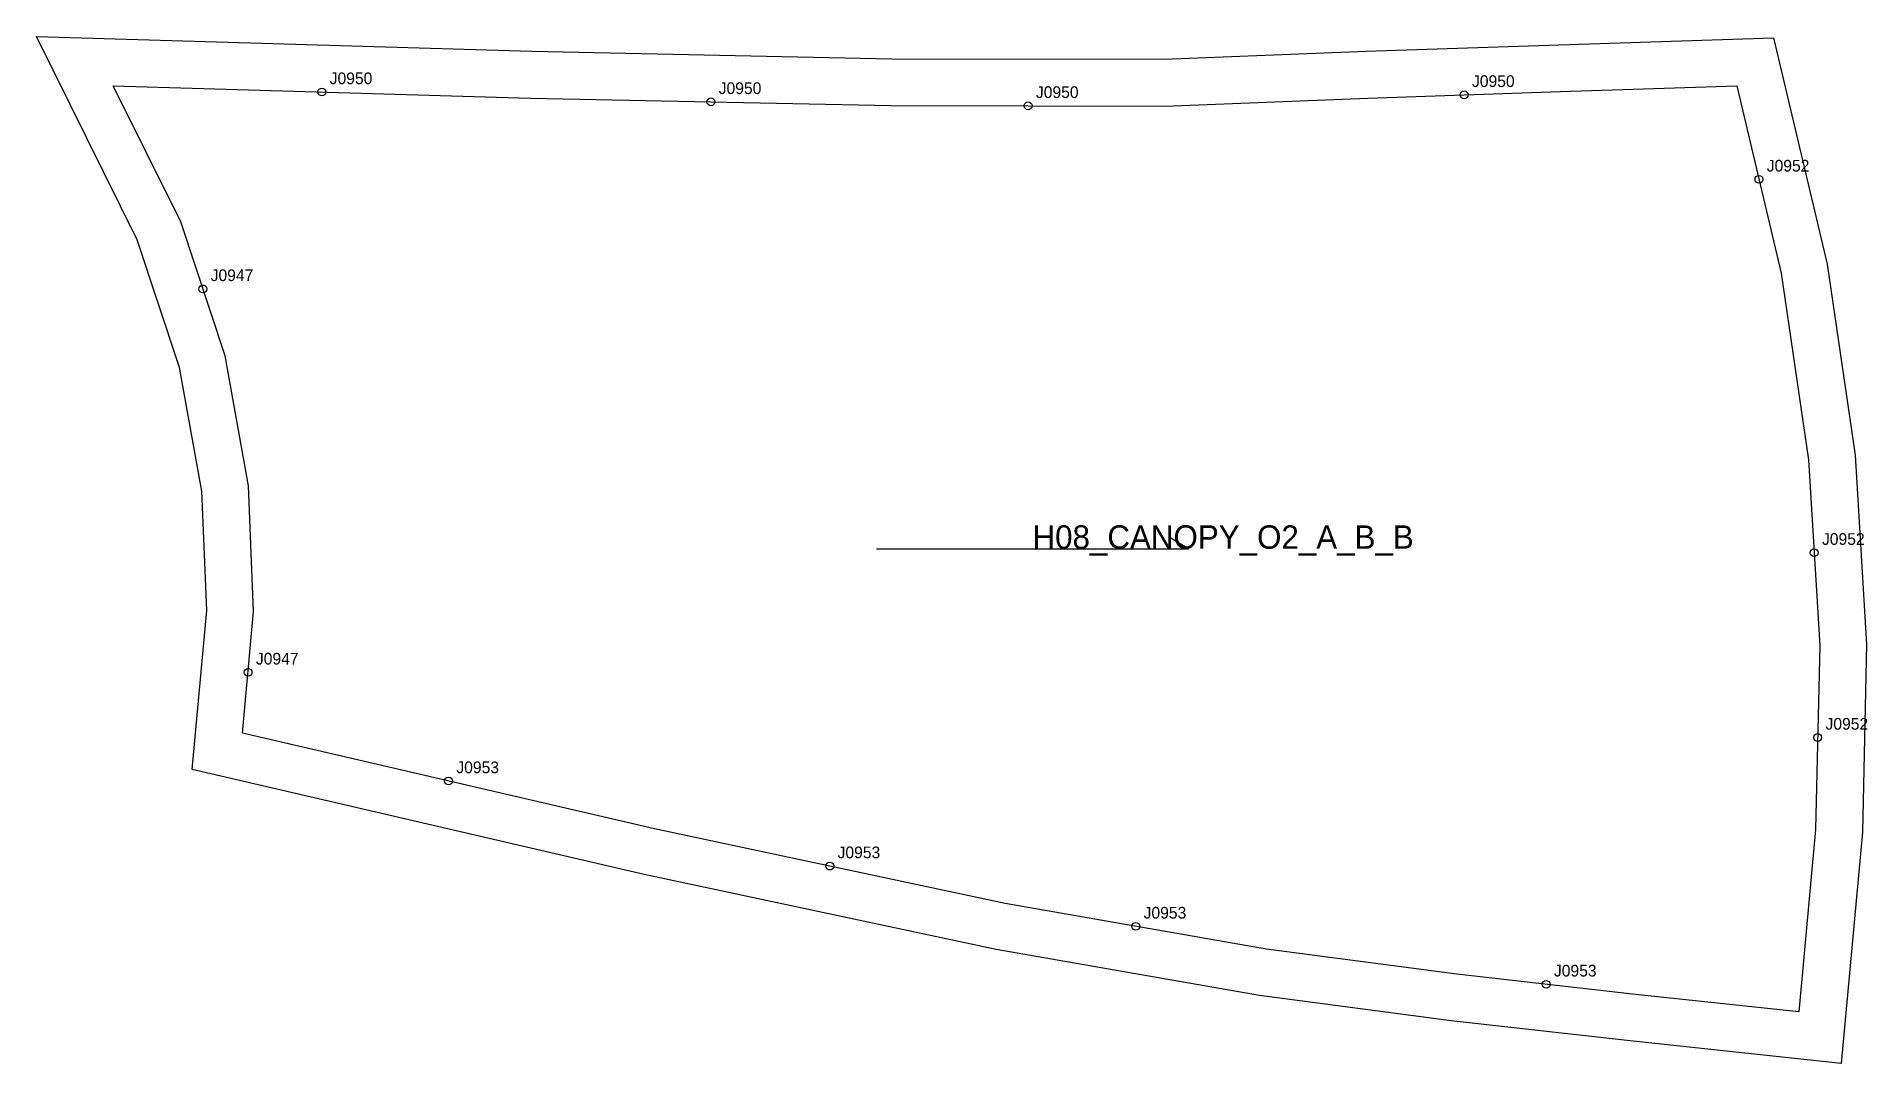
# Model space of a CAD drawing. Header units: millimetres. Extents: x -20 to 449, y -250 to 13.
import ezdxf

# ---------------------------------------------------------------- set-up
doc = ezdxf.new("R2010")
doc.units = ezdxf.units.MM
for name, color, linetype in [('CUT', 1, 'Continuous'), ('GRAIN', 3, 'Continuous'), ('LABEL', 7, 'Continuous'), ('NOTCH', 2, 'Continuous'), ('SEW', 5, 'Continuous')]:
    doc.layers.add(name, color=color, linetype=linetype)

msp = doc.modelspace()

# ---------------------------------------------------------------- linework, layer by layer
at = {"layer": 'CUT'}
msp.add_lwpolyline([(-19.63, 12.59), (107.2, 8.82), (199.46, 6.93), (269.19, 6.8), (320.98, 8.82), (370.34, 10.52), (425.34, 12.31), (439.06, -45.71), (446.25, -94.59), (449.19, -143.16), (448.1, -191.21), (442.62, -250.43), (388.62, -244.69), (342.75, -239.51), (293.62, -233.08), (226.19, -221.24), (136.04, -202.03), (20.25, -175.19), (23.94, -134.38), (22.71, -103.83), (16.99, -72.17), (6.15, -39.45), (-19.63, 12.59)], close=True, dxfattribs=at)
at = {"layer": 'GRAIN'}
for p, q in [((275.5, -118.6), (270.5, -115.6)), ((195.5, -118.6), (275.5, -118.6))]:
    msp.add_line(p, q, dxfattribs=at)
at = {"layer": 'NOTCH'}
for centre in [(53.45, -1.59), (153.11, -4.12), (234.37, -5.14), (346.08, -2.32), (421.59, -23.98), (22.96, -52.04), (435.74, -119.61), (34.55, -150.27), (436.65, -166.95), (85.9, -178.09), (183.56, -199.89), (261.96, -215.34), (367.07, -230.18)]:
    msp.add_circle(centre, 1, dxfattribs=at)
at = {"layer": 'SEW'}
msp.add_lwpolyline([(0, 0), (106.9, -3.17), (199.32, -5.07), (269.41, -5.2), (321.42, -3.17), (370.74, -1.47), (415.92, 0), (427.26, -47.97), (434.3, -95.82), (437.18, -143.39), (436.11, -190.52), (431.79, -237.21), (389.93, -232.76), (344.2, -227.6), (295.44, -221.21), (228.48, -209.46), (138.65, -190.32), (33.14, -165.86), (35.97, -134.68), (34.67, -102.52), (28.65, -69.2), (17.28, -34.88)], close=True, dxfattribs=at)

# ---------------------------------------------------------------- texts
at = {"layer": 'LABEL'}
for s, height, p in [('J0950', 3, (55.45, 0.41)), ('J0950', 3, (155.11, -2.12)), ('J0950', 3, (348.08, -0.32)), ('J0950', 3, (236.37, -3.14)), ('J0952', 3, (423.59, -21.98)), ('J0947', 3, (24.96, -50.04)), ('H08_CANOPY_O2_A_B_B', 6, (235.5, -118.6)), ('J0952', 3, (437.74, -117.61)), ('J0947', 3, (36.55, -148.27)), ('J0952', 3, (438.65, -164.95)), ('J0953', 3, (87.9, -176.09)), ('J0953', 3, (185.56, -197.89)), ('J0953', 3, (263.96, -213.34)), ('J0953', 3, (369.07, -228.18))]:
    msp.add_text(s, height=height, dxfattribs=at).set_placement(p)

doc.saveas('drawing.dxf')
